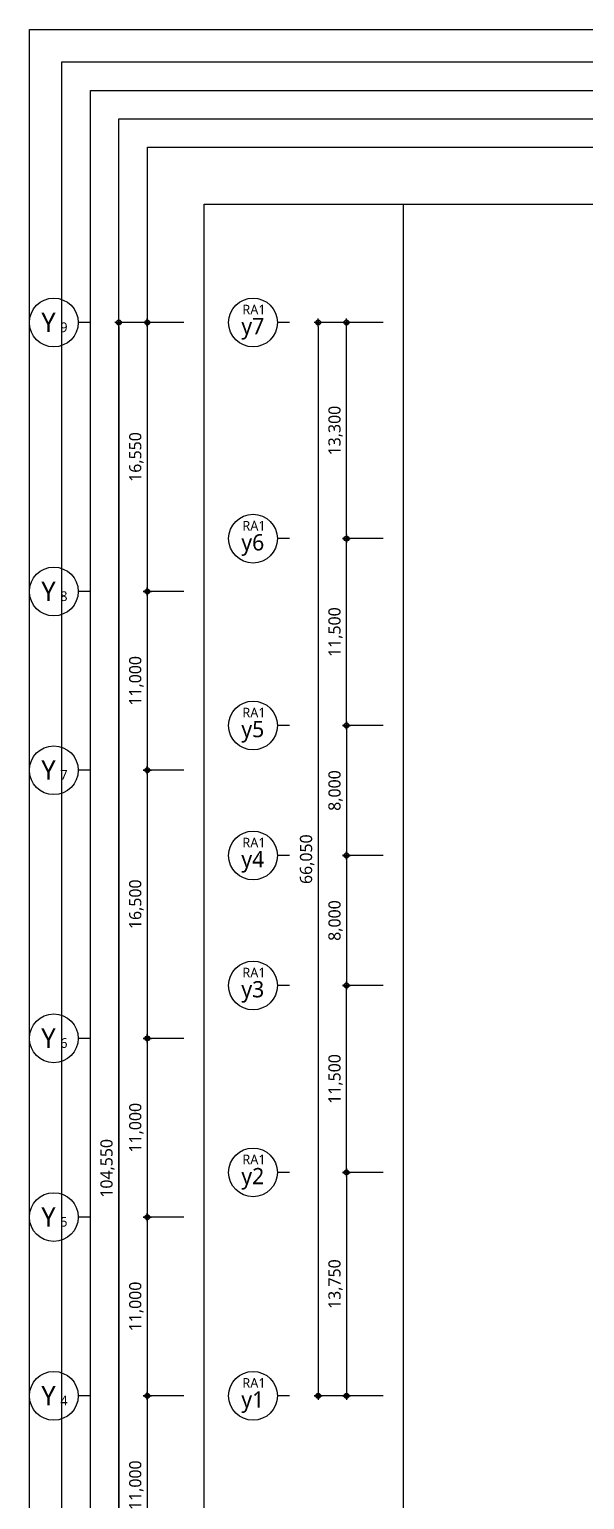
# Model space of a CAD drawing. Header units: millimetres. Extents: x 45782458 to 46215946, y 191740 to 1509539.
# Drawn here: x 45801022 to 45835157, y 814966 to 905440 of the extents above; entities that cross this region are included whole.
import ezdxf
from ezdxf.enums import TextEntityAlignment as Align

# ---------------------------------------------------------------- set-up
doc = ezdxf.new("R2010")
doc.units = ezdxf.units.MM
doc.header["$LTSCALE"] = 1000
doc.header["$MEASUREMENT"] = 0
doc.header["$PDSIZE"] = -10
doc.layers.get('0').update_dxf_attribs({"linetype": 'CONTINUOUS'})
doc.layers.get('Defpoints').update_dxf_attribs({"color": 171, "linetype": 'CONTINUOUS'})
for name, color, linetype in [('DIM', 7, 'CONTINUOUS'), ('NDIM', 7, 'CONTINUOUS'), ('SYM(AXIS)', 7, 'CONTINUOUS'), ('TEXT(AXIS)', 2, 'CONTINUOUS')]:
    doc.layers.add(name, color=color, linetype=linetype)
doc.styles.add('TE', font='malgun_0.ttf')
doc.styles.add('나눔바른고딕', font='NanumBarunGothic.ttf')
doc.dimstyles.new('BA', dxfattribs={"dimscale": 500, "dimtxt": 3, "dimasz": 1, "dimexe": 1, "dimexo": 5, "dimgap": 0.9, "dimtad": 1, "dimdec": 0, "dimdsep": 46, "dimlunit": 6, "dimtxsty": 'TE', "dimblk": 'DDD', "dimcen": 2.5, "dimclrd": 256, "dimclre": 256, "dimclrt": 3, "dimazin": 2, "dimtfac": 1, "dimtdec": 0, "dimtix": 1, "dimtmove": 2, "dimatfit": 3, "dimldrblk": 'DDD', "dimfxl": 1, "dimtolj": 1, "dimtzin": 0, "dimarcsym": 2})

# ---------------------------------------------------------------- blocks, each defined once
blk = doc.blocks.new('DDD')
at = {"layer": 'DIM', "color": 0}
for p, q in [((-1, 0), (1, 0)), ((0, -1), (0, 1))]:
    blk.add_line(p, q, dxfattribs=at)
for radius in [0.6, 0.3]:
    blk.add_circle((0, 0), radius, dxfattribs=at)
blk = doc.blocks.new('*D109')
at = {"layer": 'Defpoints', "color": 0, "ltscale": 0.4, "transparency": 16777216}
for p in [(45811772, 821351), (45808272, 810351), (45811772, 810351)]:
    blk.add_point(p, dxfattribs=at)
at = {"layer": 'NDIM', "lineweight": -2, "ltscale": 0.4, "transparency": 16777216}
for p, q in [((45810522, 821351), (45808022, 821351)), ((45808272, 821101), (45808272, 810601)), ((45810522, 810351), (45808022, 810351))]:
    blk.add_line(p, q, dxfattribs=at)
at = {"layer": 'NDIM', "lineweight": -2, "ltscale": 0.4, "transparency": 16777216, "xscale": 250, "yscale": 250, "zscale": 250}
for p, rotation in [((45808272, 821351), 90), ((45808272, 810351), 270)]:
    blk.add_blockref('DDD', p, dxfattribs=dict(at, rotation=rotation))
at = {"layer": 'NDIM', "color": 3, "ltscale": 0.4, "transparency": 16777216, "insert": (45807595, 815851), "char_height": 750, "attachment_point": 5, "rotation": 90, "style": 'TE'}
blk.add_mtext('\\A1;11,000', dxfattribs=at)
blk = doc.blocks.new('*D110')
at = {"layer": 'Defpoints', "color": 0, "ltscale": 0.4, "transparency": 16777216}
for p in [(45811772, 832351), (45808272, 821351), (45811772, 821351)]:
    blk.add_point(p, dxfattribs=at)
at = {"layer": 'NDIM', "lineweight": -2, "ltscale": 0.4, "transparency": 16777216}
for p, q in [((45810522, 832351), (45808022, 832351)), ((45808272, 832101), (45808272, 821601)), ((45810522, 821351), (45808022, 821351))]:
    blk.add_line(p, q, dxfattribs=at)
at = {"layer": 'NDIM', "lineweight": -2, "ltscale": 0.4, "transparency": 16777216, "xscale": 250, "yscale": 250, "zscale": 250}
for p, rotation in [((45808272, 832351), 90), ((45808272, 821351), 270)]:
    blk.add_blockref('DDD', p, dxfattribs=dict(at, rotation=rotation))
at = {"layer": 'NDIM', "color": 3, "ltscale": 0.4, "transparency": 16777216, "insert": (45807595, 826851), "char_height": 750, "attachment_point": 5, "rotation": 90, "style": 'TE'}
blk.add_mtext('\\A1;11,000', dxfattribs=at)
blk = doc.blocks.new('*D111')
at = {"layer": 'Defpoints', "color": 0, "ltscale": 0.4, "transparency": 16777216}
for p in [(45811772, 843351), (45808272, 832351), (45811772, 832351)]:
    blk.add_point(p, dxfattribs=at)
at = {"layer": 'NDIM', "lineweight": -2, "ltscale": 0.4, "transparency": 16777216}
for p, q in [((45810522, 843351), (45808022, 843351)), ((45808272, 843101), (45808272, 832601)), ((45810522, 832351), (45808022, 832351))]:
    blk.add_line(p, q, dxfattribs=at)
at = {"layer": 'NDIM', "lineweight": -2, "ltscale": 0.4, "transparency": 16777216, "xscale": 250, "yscale": 250, "zscale": 250}
for p, rotation in [((45808272, 843351), 90), ((45808272, 832351), 270)]:
    blk.add_blockref('DDD', p, dxfattribs=dict(at, rotation=rotation))
at = {"layer": 'NDIM', "color": 3, "ltscale": 0.4, "transparency": 16777216, "insert": (45807595, 837851), "char_height": 750, "attachment_point": 5, "rotation": 90, "style": 'TE'}
blk.add_mtext('\\A1;11,000', dxfattribs=at)
blk = doc.blocks.new('*D112')
at = {"layer": 'Defpoints', "color": 0, "ltscale": 0.4, "transparency": 16777216}
for p in [(45811772, 859851), (45808272, 843351), (45811772, 843351)]:
    blk.add_point(p, dxfattribs=at)
at = {"layer": 'NDIM', "lineweight": -2, "ltscale": 0.4, "transparency": 16777216}
for p, q in [((45810522, 859851), (45808022, 859851)), ((45808272, 859601), (45808272, 843601)), ((45810522, 843351), (45808022, 843351))]:
    blk.add_line(p, q, dxfattribs=at)
at = {"layer": 'NDIM', "lineweight": -2, "ltscale": 0.4, "transparency": 16777216, "xscale": 250, "yscale": 250, "zscale": 250}
for p, rotation in [((45808272, 859851), 90), ((45808272, 843351), 270)]:
    blk.add_blockref('DDD', p, dxfattribs=dict(at, rotation=rotation))
at = {"layer": 'NDIM', "color": 3, "ltscale": 0.4, "transparency": 16777216, "insert": (45807595, 851601), "char_height": 750, "attachment_point": 5, "rotation": 90, "style": 'TE'}
blk.add_mtext('\\A1;16,500', dxfattribs=at)
blk = doc.blocks.new('*D113')
at = {"layer": 'Defpoints', "color": 0, "ltscale": 0.4, "transparency": 16777216}
for p in [(45811772, 870851), (45808272, 859851), (45811772, 859851)]:
    blk.add_point(p, dxfattribs=at)
at = {"layer": 'NDIM', "lineweight": -2, "ltscale": 0.4, "transparency": 16777216}
for p, q in [((45810522, 870851), (45808022, 870851)), ((45808272, 870601), (45808272, 860101)), ((45810522, 859851), (45808022, 859851))]:
    blk.add_line(p, q, dxfattribs=at)
at = {"layer": 'NDIM', "lineweight": -2, "ltscale": 0.4, "transparency": 16777216, "xscale": 250, "yscale": 250, "zscale": 250}
for p, rotation in [((45808272, 870851), 90), ((45808272, 859851), 270)]:
    blk.add_blockref('DDD', p, dxfattribs=dict(at, rotation=rotation))
at = {"layer": 'NDIM', "color": 3, "ltscale": 0.4, "transparency": 16777216, "insert": (45807595, 865351), "char_height": 750, "attachment_point": 5, "rotation": 90, "style": 'TE'}
blk.add_mtext('\\A1;11,000', dxfattribs=at)
blk = doc.blocks.new('*D114')
at = {"layer": 'Defpoints', "color": 0, "ltscale": 0.4, "transparency": 16777216}
for p in [(45811772, 887401), (45808272, 870851), (45811772, 870851)]:
    blk.add_point(p, dxfattribs=at)
at = {"layer": 'NDIM', "lineweight": -2, "ltscale": 0.4, "transparency": 16777216}
for p, q in [((45810522, 887401), (45808022, 887401)), ((45808272, 887151), (45808272, 871101)), ((45810522, 870851), (45808022, 870851))]:
    blk.add_line(p, q, dxfattribs=at)
at = {"layer": 'NDIM', "lineweight": -2, "ltscale": 0.4, "transparency": 16777216, "xscale": 250, "yscale": 250, "zscale": 250}
for p, rotation in [((45808272, 887401), 90), ((45808272, 870851), 270)]:
    blk.add_blockref('DDD', p, dxfattribs=dict(at, rotation=rotation))
at = {"layer": 'NDIM', "color": 3, "ltscale": 0.4, "transparency": 16777216, "insert": (45807595, 879126), "char_height": 750, "attachment_point": 5, "rotation": 90, "style": 'TE'}
blk.add_mtext('\\A1;16,550', dxfattribs=at)
blk = doc.blocks.new('A$C2F20087E')
at = {"layer": 'SYM(AXIS)'}
blk.add_line((600, 0), (600, 300), dxfattribs=at)
blk.add_circle((600, 900), 600, dxfattribs=at)
blk = doc.blocks.new('*D115')
at = {"layer": 'Defpoints', "color": 0, "ltscale": 0.4, "transparency": 16777216}
for p in [(45811772, 887401), (45806522, 782851), (45811772, 782851)]:
    blk.add_point(p, dxfattribs=at)
at = {"layer": 'NDIM', "lineweight": -2, "ltscale": 0.4, "transparency": 16777216}
for p, q in [((45810522, 887401), (45806272, 887401)), ((45806522, 887151), (45806522, 783101)), ((45810522, 782851), (45806272, 782851))]:
    blk.add_line(p, q, dxfattribs=at)
at = {"layer": 'NDIM', "lineweight": -2, "ltscale": 0.4, "transparency": 16777216, "xscale": 250, "yscale": 250, "zscale": 250}
for p, rotation in [((45806522, 887401), 90), ((45806522, 782851), 270)]:
    blk.add_blockref('DDD', p, dxfattribs=dict(at, rotation=rotation))
at = {"layer": 'NDIM', "color": 3, "ltscale": 0.4, "transparency": 16777216, "insert": (45805828, 835351), "char_height": 750, "attachment_point": 5, "rotation": 90, "style": 'TE'}
blk.add_mtext('\\A1;104,550', dxfattribs=at)
blk = doc.blocks.new('*D116')
at = {"layer": 'Defpoints', "color": 0, "ltscale": 0.4, "transparency": 16777216}
for p in [(45824022, 862601), (45820522, 854601), (45824022, 854601)]:
    blk.add_point(p, dxfattribs=at)
at = {"layer": 'NDIM', "lineweight": -2, "ltscale": 0.4, "transparency": 16777216}
for p, q in [((45822772, 862601), (45820272, 862601)), ((45820522, 862351), (45820522, 854851)), ((45822772, 854601), (45820272, 854601))]:
    blk.add_line(p, q, dxfattribs=at)
at = {"layer": 'NDIM', "lineweight": -2, "ltscale": 0.4, "transparency": 16777216, "xscale": 250, "yscale": 250, "zscale": 250}
for p, rotation in [((45820522, 862601), 90), ((45820522, 854601), 270)]:
    blk.add_blockref('DDD', p, dxfattribs=dict(at, rotation=rotation))
at = {"layer": 'NDIM', "color": 3, "ltscale": 0.4, "transparency": 16777216, "insert": (45819847, 858601), "char_height": 750, "attachment_point": 5, "rotation": 90, "style": 'TE'}
blk.add_mtext('\\A1;8,000', dxfattribs=at)
blk = doc.blocks.new('*D117')
at = {"layer": 'Defpoints', "color": 0, "ltscale": 0.4, "transparency": 16777216}
for p in [(45824022, 854601), (45820522, 846601), (45824022, 846601)]:
    blk.add_point(p, dxfattribs=at)
at = {"layer": 'NDIM', "lineweight": -2, "ltscale": 0.4, "transparency": 16777216}
for p, q in [((45822772, 854601), (45820272, 854601)), ((45820522, 854351), (45820522, 846851)), ((45822772, 846601), (45820272, 846601))]:
    blk.add_line(p, q, dxfattribs=at)
at = {"layer": 'NDIM', "lineweight": -2, "ltscale": 0.4, "transparency": 16777216, "xscale": 250, "yscale": 250, "zscale": 250}
for p, rotation in [((45820522, 854601), 90), ((45820522, 846601), 270)]:
    blk.add_blockref('DDD', p, dxfattribs=dict(at, rotation=rotation))
at = {"layer": 'NDIM', "color": 3, "ltscale": 0.4, "transparency": 16777216, "insert": (45819847, 850601), "char_height": 750, "attachment_point": 5, "rotation": 90, "style": 'TE'}
blk.add_mtext('\\A1;8,000', dxfattribs=at)
blk = doc.blocks.new('*D118')
at = {"layer": 'Defpoints', "color": 0, "ltscale": 0.4, "transparency": 16777216}
for p in [(45820522, 874101), (45824022, 874101), (45824022, 862601)]:
    blk.add_point(p, dxfattribs=at)
at = {"layer": 'NDIM', "lineweight": -2, "ltscale": 0.4, "transparency": 16777216}
for p, q in [((45822772, 874101), (45820272, 874101)), ((45820522, 862851), (45820522, 873851)), ((45822772, 862601), (45820272, 862601))]:
    blk.add_line(p, q, dxfattribs=at)
at = {"layer": 'NDIM', "lineweight": -2, "ltscale": 0.4, "transparency": 16777216, "xscale": 250, "yscale": 250, "zscale": 250}
for p, rotation in [((45820522, 874101), 90), ((45820522, 862601), 270)]:
    blk.add_blockref('DDD', p, dxfattribs=dict(at, rotation=rotation))
at = {"layer": 'NDIM', "color": 3, "ltscale": 0.4, "transparency": 16777216, "insert": (45819845, 868351), "char_height": 750, "attachment_point": 5, "rotation": 90, "style": 'TE'}
blk.add_mtext('\\A1;11,500', dxfattribs=at)
blk = doc.blocks.new('*D119')
at = {"layer": 'Defpoints', "color": 0, "ltscale": 0.4, "transparency": 16777216}
for p in [(45820522, 887401), (45824022, 887401), (45824022, 874101)]:
    blk.add_point(p, dxfattribs=at)
at = {"layer": 'NDIM', "lineweight": -2, "ltscale": 0.4, "transparency": 16777216}
for p, q in [((45822772, 887401), (45820272, 887401)), ((45820522, 874351), (45820522, 887151)), ((45822772, 874101), (45820272, 874101))]:
    blk.add_line(p, q, dxfattribs=at)
at = {"layer": 'NDIM', "lineweight": -2, "ltscale": 0.4, "transparency": 16777216, "xscale": 250, "yscale": 250, "zscale": 250}
for p, rotation in [((45820522, 887401), 90), ((45820522, 874101), 270)]:
    blk.add_blockref('DDD', p, dxfattribs=dict(at, rotation=rotation))
at = {"layer": 'NDIM', "color": 3, "ltscale": 0.4, "transparency": 16777216, "insert": (45819845, 880751), "char_height": 750, "attachment_point": 5, "rotation": 90, "style": 'TE'}
blk.add_mtext('\\A1;13,300', dxfattribs=at)
blk = doc.blocks.new('*D120')
at = {"layer": 'Defpoints', "color": 0, "ltscale": 0.4, "transparency": 16777216}
for p in [(45820522, 846601), (45824022, 846601), (45824022, 835101)]:
    blk.add_point(p, dxfattribs=at)
at = {"layer": 'NDIM', "lineweight": -2, "ltscale": 0.4, "transparency": 16777216}
for p, q in [((45822772, 846601), (45820272, 846601)), ((45820522, 835351), (45820522, 846351)), ((45822772, 835101), (45820272, 835101))]:
    blk.add_line(p, q, dxfattribs=at)
at = {"layer": 'NDIM', "lineweight": -2, "ltscale": 0.4, "transparency": 16777216, "xscale": 250, "yscale": 250, "zscale": 250}
for p, rotation in [((45820522, 846601), 90), ((45820522, 835101), 270)]:
    blk.add_blockref('DDD', p, dxfattribs=dict(at, rotation=rotation))
at = {"layer": 'NDIM', "color": 3, "ltscale": 0.4, "transparency": 16777216, "insert": (45819845, 840851), "char_height": 750, "attachment_point": 5, "rotation": 90, "style": 'TE'}
blk.add_mtext('\\A1;11,500', dxfattribs=at)
blk = doc.blocks.new('*D121')
at = {"layer": 'Defpoints', "color": 0, "ltscale": 0.4, "transparency": 16777216}
for p in [(45824022, 835101), (45820522, 821351), (45824022, 821351)]:
    blk.add_point(p, dxfattribs=at)
at = {"layer": 'NDIM', "lineweight": -2, "ltscale": 0.4, "transparency": 16777216}
for p, q in [((45822772, 835101), (45820272, 835101)), ((45820522, 834851), (45820522, 821601)), ((45822772, 821351), (45820272, 821351))]:
    blk.add_line(p, q, dxfattribs=at)
at = {"layer": 'NDIM', "lineweight": -2, "ltscale": 0.4, "transparency": 16777216, "xscale": 250, "yscale": 250, "zscale": 250}
for p, rotation in [((45820522, 835101), 90), ((45820522, 821351), 270)]:
    blk.add_blockref('DDD', p, dxfattribs=dict(at, rotation=rotation))
at = {"layer": 'NDIM', "color": 3, "ltscale": 0.4, "transparency": 16777216, "insert": (45819845, 828226), "char_height": 750, "attachment_point": 5, "rotation": 90, "style": 'TE'}
blk.add_mtext('\\A1;13,750', dxfattribs=at)
blk = doc.blocks.new('*D122')
at = {"layer": 'Defpoints', "color": 0, "ltscale": 0.4, "transparency": 16777216}
for p in [(45824022, 887401), (45818772, 821351), (45824022, 821351)]:
    blk.add_point(p, dxfattribs=at)
at = {"layer": 'NDIM', "lineweight": -2, "ltscale": 0.4, "transparency": 16777216}
for p, q in [((45822772, 887401), (45818522, 887401)), ((45818772, 887151), (45818772, 821601)), ((45822772, 821351), (45818522, 821351))]:
    blk.add_line(p, q, dxfattribs=at)
at = {"layer": 'NDIM', "lineweight": -2, "ltscale": 0.4, "transparency": 16777216, "xscale": 250, "yscale": 250, "zscale": 250}
for p, rotation in [((45818772, 887401), 90), ((45818772, 821351), 270)]:
    blk.add_blockref('DDD', p, dxfattribs=dict(at, rotation=rotation))
at = {"layer": 'NDIM', "color": 3, "ltscale": 0.4, "transparency": 16777216, "insert": (45818097, 854376), "char_height": 750, "attachment_point": 5, "rotation": 90, "style": 'TE'}
blk.add_mtext('\\A1;66,050', dxfattribs=at)

msp = doc.modelspace()

# ---------------------------------------------------------------- linework, layer by layer
at = {"layer": 'Defpoints'}
for points in [[(45977722.3, 767740.2), (45801022.3, 767740.2), (45801022.3, 905440.2), (45977722.3, 905440.2)], [(45975722.3, 769740.2), (45803022.3, 769740.2), (45803022.3, 903440.2), (45975722.3, 903440.2)], [(45973972.3, 771490.2), (45804772.3, 771490.2), (45804772.3, 901690.2), (45973972.3, 901690.2)], [(45972222.3, 773240.2), (45806522.3, 773240.2), (45806522.3, 899940.2), (45972222.3, 899940.2)], [(45970472.3, 774990.2), (45808272.3, 774990.2), (45808272.3, 898190.2), (45970472.3, 898190.2)], [(45966972.3, 778490.2), (45811772.3, 778490.2), (45811772.3, 894690.2), (45966972.3, 894690.2)], [(45966972.3, 778490.2), (45824022.3, 778490.2), (45824022.3, 894690.2), (45966972.3, 894690.2)]]:
    msp.add_lwpolyline(points, close=True, dxfattribs=at)

# ---------------------------------------------------------------- block references
at = {"rotation": 90}
for p, xscale, yscale, zscale in [((45804772.3, 885901.3), 2.500000000000049, 2.500000000000049, 2.500000000000049), ((45817022.3, 885901.3), 2.500000000000022, 2.500000000000022, 2.500000000000022), ((45817022.3, 872601.3), 2.500000000000022, 2.500000000000022, 2.500000000000022), ((45804772.3, 869351.3), 2.500000000000049, 2.500000000000049, 2.500000000000049), ((45817022.3, 861101.3), 2.500000000000022, 2.500000000000022, 2.500000000000022), ((45804772.3, 858351.3), 2.500000000000049, 2.500000000000049, 2.500000000000049), ((45817022.3, 853101.3), 2.500000000000022, 2.500000000000022, 2.500000000000022), ((45817022.3, 845101.3), 2.500000000000022, 2.500000000000022, 2.500000000000022), ((45804772.3, 841851.3), 2.500000000000049, 2.500000000000049, 2.500000000000049), ((45817022.3, 833601.3), 2.500000000000022, 2.500000000000022, 2.500000000000022), ((45804772.3, 830851.3), 2.500000000000049, 2.500000000000049, 2.500000000000049), ((45804772.3, 819851.3), 2.500000000000049, 2.500000000000049, 2.500000000000049), ((45817022.3, 819851.3), 2.500000000000022, 2.500000000000022, 2.500000000000022)]:
    msp.add_blockref('A$C2F20087E', p, dxfattribs=dict(at, xscale=xscale, yscale=yscale, zscale=zscale))

# ---------------------------------------------------------------- texts
at = {"layer": 'TEXT(AXIS)', "style": '나눔바른고딕'}
for p in [(45814831.7, 888195.9), (45814831.7, 874895.9), (45814831.7, 863395.9), (45814831.7, 855395.9), (45814831.7, 847395.9), (45814831.7, 835895.9), (45814831.7, 822145.9)]:
    msp.add_text('RA1', height=600, dxfattribs=at).set_placement(p, align=Align.MIDDLE_CENTER)
for s, height, p in [('Y', 1200, (45802193.2, 887411.3)), ('y7', 1000, (45814755.6, 887013.9)), ('9', 600, (45803141.3, 887111.4)), ('y6', 1000, (45814755.6, 873713.9)), ('Y', 1200, (45802193.2, 870861.3)), ('8', 600, (45803141.3, 870561.4)), ('y5', 1000, (45814755.6, 862213.9)), ('Y', 1200, (45802193.2, 859861.3)), ('7', 600, (45803141.3, 859561.4)), ('y4', 1000, (45814755.6, 854213.9)), ('y3', 1000, (45814755.6, 846213.9)), ('Y', 1200, (45802193.2, 843361.3)), ('6', 600, (45803141.3, 843061.4)), ('y2', 1000, (45814755.6, 834713.9)), ('Y', 1200, (45802193.2, 832361.3)), ('5', 600, (45803141.3, 832061.4)), ('Y', 1200, (45802193.2, 821361.3)), ('y1', 1000, (45814755.6, 820963.9)), ('4', 600, (45803141.3, 821061.4))]:
    msp.add_text(s, height=height, dxfattribs=at).set_placement(p, align=Align.MIDDLE)

# ---------------------------------------------------------------- dimensions: what is measured, and where the dimension line sits
at = {"layer": 'NDIM', "ltscale": 0.4}
dim = msp.add_linear_dim(base=(45806522.3, 782851.3), p1=(45811772.3, 887401.3), p2=(45811772.3, 782851.3), angle=270, dimstyle='BA', override={"dimscale": 250}, dxfattribs=at)
dim.commit()
dim.dimension.update_dxf_attribs({"geometry": '*D115', "text_midpoint": (45805828.2, 835351.3), "dimtype": 160})
for base, p1, p2, angle, picture, middle in [((45808272.3, 870851.3), (45811772.3, 887401.3), (45811772.3, 870851.3), 270, '*D114', (45807594.9, 879126.3)), ((45818772.3, 821351.3), (45824022.3, 887401.3), (45824022.3, 821351.3), 90, '*D122', (45818096.9, 854376.3)), ((45820522.3, 887401.3), (45824022.3, 874101.3), (45824022.3, 887401.3), 90, '*D119', (45819844.9, 880751.3)), ((45820522.3, 874101.3), (45824022.3, 862601.3), (45824022.3, 874101.3), 90, '*D118', (45819844.9, 868351.3)), ((45808272.3, 859851.3), (45811772.3, 870851.3), (45811772.3, 859851.3), 270, '*D113', (45807594.9, 865351.3)), ((45820522.3, 854601.3), (45824022.3, 862601.3), (45824022.3, 854601.3), 90, '*D116', (45819846.9, 858601.3)), ((45808272.3, 843351.3), (45811772.3, 859851.3), (45811772.3, 843351.3), 270, '*D112', (45807594.9, 851601.3)), ((45820522.3, 846601.3), (45824022.3, 854601.3), (45824022.3, 846601.3), 90, '*D117', (45819846.9, 850601.3)), ((45820522.3, 846601.3), (45824022.3, 835101.3), (45824022.3, 846601.3), 90, '*D120', (45819844.9, 840851.3)), ((45808272.3, 832351.3), (45811772.3, 843351.3), (45811772.3, 832351.3), 270, '*D111', (45807594.9, 837851.3)), ((45820522.3, 821351.3), (45824022.3, 835101.3), (45824022.3, 821351.3), 90, '*D121', (45819844.9, 828226.3)), ((45808272.3, 821351.3), (45811772.3, 832351.3), (45811772.3, 821351.3), 270, '*D110', (45807594.9, 826851.3)), ((45808272.3, 810351.3), (45811772.3, 821351.3), (45811772.3, 810351.3), 270, '*D109', (45807594.9, 815851.3))]:
    dim = msp.add_linear_dim(base=base, p1=p1, p2=p2, angle=angle, dimstyle='BA', override={"dimscale": 250}, dxfattribs=at)
    dim.commit()
    dim.dimension.update_dxf_attribs({"geometry": picture, "text_midpoint": middle})

doc.saveas('drawing.dxf')
